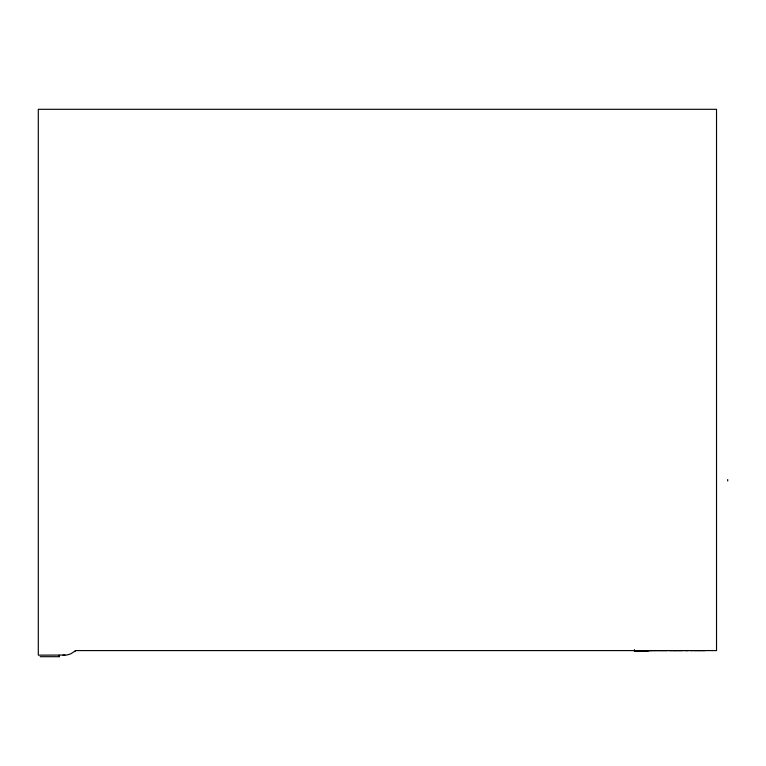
<?xml version="1.0" encoding="UTF-8"?>
<svg xmlns="http://www.w3.org/2000/svg" width="766" height="766" viewBox="0 0 766 766"><rect width="100%" height="100%" fill="white"/><g stroke="black" fill="none" stroke-linecap="round" stroke-linejoin="round"><path stroke-width="1.15" d="M74.436 651.617L75.69 650.593L716.526 650.593L716.526 109.308L38.3 109.308L38.3 655.16L66.872 655.026L70.683 653.886L75.365 650.87M682.822 650.612L679.902 650.612M696.974 650.612L693.977 650.612M644.082 650.612L647.672 650.736M648.036 650.736L651.138 650.736M675.909 650.736L672.893 650.612M676.349 650.612L679.835 650.612M648.026 651.32L634.43 651.32L634.43 649.616M63.042 655.16L64.966 655.16M40.138 656.692L59.269 656.692M727.7 479.506L727.7 481.029M704.998 650.612L701.915 650.612M701.187 650.612L697.443 650.612M692.828 650.612L690.702 650.612M688.308 650.612L684.976 650.612M672.366 650.612L669.34 650.612M667.33 650.612L665.3 650.612M664.945 650.612L658.827 650.612M658.463 650.612L657.429 650.612M656.807 650.612L651.454 650.612M59.183 655.16L59.183 656.692"/></g></svg>
